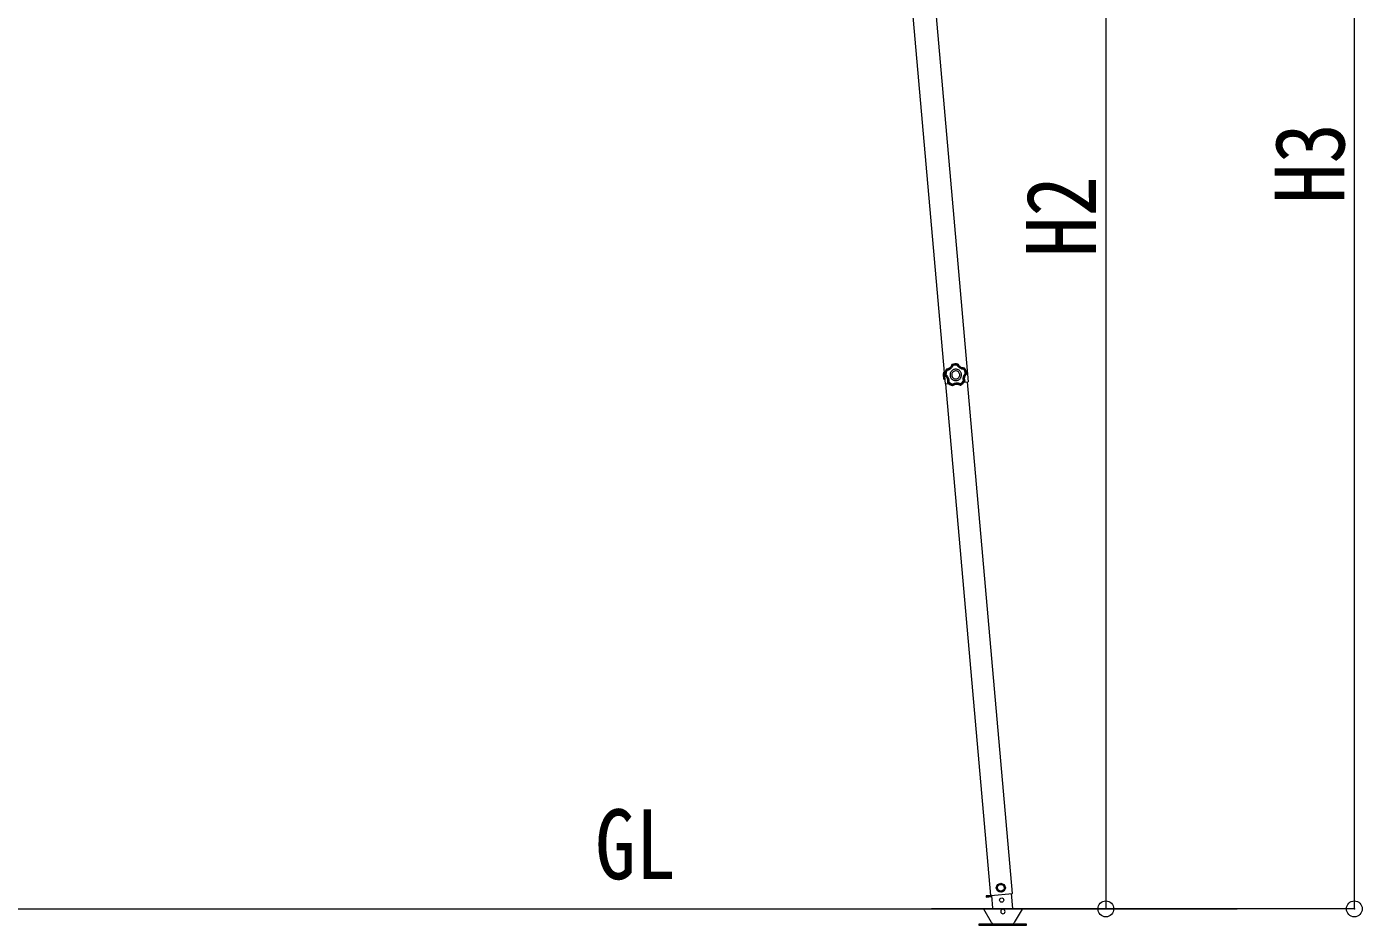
# Model space of a CAD drawing. Units: millimetres at full size, sheet at 1:30; details may follow other scales. Extents: x -8385 to 8479, y -5853 to 5787.
# Drawn here: x -5848 to -3327, y -728 to 969 of the extents above; entities that cross this region are included whole.
import ezdxf
from ezdxf.enums import TextEntityAlignment as Align

# ---------------------------------------------------------------- set-up
doc = ezdxf.new("R2010")
doc.units = ezdxf.units.MM
doc.header["$LTSCALE"] = 30
doc.header["$PDMODE"] = 32
doc.header["$PDSIZE"] = 30
for name, color, linetype, lineweight in [('0-0_0', 7, 'Continuous', 9), ('0-3_ELV2', 4, 'Continuous', 9), ('0-A_寸法', 6, 'Continuous', 9)]:
    doc.layers.add(name, color=color, linetype=linetype, lineweight=lineweight)
doc.styles.add('ＭＳ ゴシック', font='')
doc.styles.get('ＭＳ ゴシック').set_extended_font_data('MS Gothic')

msp = doc.modelspace()

# ---------------------------------------------------------------- linework, layer by layer
at = {"layer": '0-0_0'}
msp.add_line((-6699.85, -696.92), (-3563.36, -696.92), dxfattribs=at)
at = {"layer": '0-3_ELV2'}
for p, q in [((-4210.53, 1891.48), (-4070.65, 298.35)), ((-4254.36, 1887.63), (-4114.48, 294.5)), ((-4101.37, 331.39), (-4101.69, 331.06)), ((-4101.37, 331.39), (-4101.69, 331.06)), ((-4101.46, 330.75), (-4101.69, 331.06)), ((-4101.14, 331.08), (-4101.46, 330.75)), ((-4101.14, 331.08), (-4101.46, 330.75)), ((-4101.37, 331.39), (-4101.14, 331.08)), ((-4090.48, 331.83), (-4090.29, 332.17)), ((-4090.12, 331.54), (-4090.48, 331.83)), ((-4090.12, 331.54), (-4090.48, 331.83)), ((-4089.93, 331.88), (-4090.29, 332.17)), ((-4089.93, 331.88), (-4090.29, 332.17)), ((-4089.93, 331.88), (-4090.12, 331.54)), ((-4117.63, 316.47), (-4116.92, 316.52)), ((-4117.63, 316.47), (-4117.18, 309.99)), ((-4116.72, 303.5), (-4117.18, 309.99)), ((-4116.92, 316.52), (-4116.01, 303.55)), ((-4116.72, 303.5), (-4116.01, 303.55)), ((-4115.41, 311.09), (-4115.05, 311.21)), ((-4115.41, 311.09), (-4115.2, 310.68)), ((-4115.41, 311.09), (-4115.2, 310.68)), ((-4114.83, 310.81), (-4115.2, 310.68)), ((-4115.05, 311.21), (-4114.83, 310.81)), ((-4115.05, 311.21), (-4114.83, 310.81)), ((-4112.34, 322.12), (-4112.73, 321.87)), ((-4112.34, 322.12), (-4112.73, 321.87)), ((-4112.46, 321.59), (-4112.73, 321.87)), ((-4112.08, 321.84), (-4112.46, 321.58)), ((-4112.08, 321.84), (-4112.46, 321.59)), ((-4112.34, 322.12), (-4112.08, 321.84)), ((-4078.36, 324.2), (-4078.14, 324.51)), ((-4077.95, 324), (-4078.36, 324.2)), ((-4077.95, 324), (-4078.36, 324.2)), ((-4077.72, 324.32), (-4078.14, 324.51)), ((-4077.72, 324.32), (-4078.14, 324.51)), ((-4077.72, 324.32), (-4077.95, 324)), ((-4074.1, 313.66), (-4073.94, 314.09)), ((-4074.1, 313.66), (-4073.94, 314.09)), ((-4073.72, 313.58), (-4074.1, 313.66)), ((-4073.94, 314.09), (-4073.56, 314.01)), ((-4073.72, 313.58), (-4073.56, 314.01)), ((-4073.72, 313.58), (-4073.56, 314.01)), ((-4114.48, 294.5), (-4107.42, 295.12)), ((-4028.16, -671.5), (-4112.99, 294.63)), ((-4109.99, 297.79), (-4109.86, 297.35)), ((-4109.98, 297.79), (-4109.64, 297.95)), ((-4109.98, 297.79), (-4109.86, 297.35)), ((-4109.51, 297.51), (-4109.86, 297.35)), ((-4109.64, 297.96), (-4109.51, 297.51)), ((-4109.64, 297.95), (-4109.51, 297.51)), ((-4100.45, 291.85), (-4099.99, 291.93)), ((-4100.45, 291.85), (-4099.99, 291.93)), ((-4100.44, 291.46), (-4100.45, 291.85)), ((-4100.44, 291.46), (-4099.99, 291.54)), ((-4100.44, 291.46), (-4099.99, 291.54)), ((-4099.99, 291.93), (-4099.99, 291.54)), ((-4086.17, 292.9), (-4085.71, 292.88)), ((-4086.11, 292.51), (-4086.17, 292.9)), ((-4086.17, 292.9), (-4085.71, 292.88)), ((-4086.11, 292.51), (-4085.66, 292.49)), ((-4086.11, 292.51), (-4085.66, 292.49)), ((-4085.71, 292.88), (-4085.66, 292.49)), ((-4078.73, 297.64), (-4070.65, 298.35)), ((-4077.52, 299.75), (-4077.46, 300.21)), ((-4077.52, 299.75), (-4077.45, 300.21)), ((-4077.15, 299.64), (-4077.52, 299.75)), ((-4077.45, 300.21), (-4077.09, 300.09)), ((-4077.15, 299.64), (-4077.09, 300.09)), ((-4077.15, 299.64), (-4077.09, 300.09)), ((-3987.32, -667.91), (-4072.15, 298.22)), ((-4027.17, -671.7), (-4037.03, -672.57)), ((-4037.03, -672.57), (-4027.17, -671.71)), ((-4037.03, -672.57), (-4036.86, -674.56)), ((-4026.99, -673.7), (-4036.86, -674.56)), ((-4028.17, -671.49), (-3987.32, -667.92)), ((-4027.19, -671.41), (-4025.08, -695.58)), ((-3986.68, -696.25), (-3989.14, -668.08)), ((-4045.35, -695.92), (-3965.35, -695.92)), ((-4045.35, -696.92), (-4045.35, -695.92)), ((-4045.35, -696.92), (-3965.35, -696.92)), ((-4026.66, -722.92), (-4041.38, -697.42)), ((-3969.32, -697.42), (-3984.04, -722.92)), ((-3965.35, -695.92), (-3965.35, -696.92))]:
    msp.add_line(p, q, dxfattribs=at)
for points in [[(-4101.69, 331.06), (-4101.9, 330.42), (-4102.13, 329.79), (-4102.37, 329.26), (-4102.52, 328.96), (-4102.67, 328.66), (-4102.83, 328.36), (-4103.01, 328.07), (-4103.18, 327.79), (-4103.81, 326.9), (-4104.68, 325.89), (-4105.66, 324.98), (-4106.73, 324.17), (-4107.87, 323.49), (-4108.86, 323.03), (-4109.17, 322.9), (-4109.48, 322.78), (-4109.8, 322.67), (-4110.12, 322.57), (-4110.44, 322.48), (-4111.02, 322.34), (-4111.68, 322.21), (-4112.34, 322.12)], [(-4112.08, 321.84), (-4111.42, 321.93), (-4110.77, 322.06), (-4110.19, 322.2), (-4109.87, 322.29), (-4109.56, 322.39), (-4109.24, 322.5), (-4108.93, 322.61), (-4108.63, 322.74), (-4108.13, 322.96), (-4107.54, 323.26), (-4106.98, 323.58), (-4106.67, 323.78), (-4106.39, 323.96), (-4106.12, 324.15), (-4105.86, 324.35), (-4105.59, 324.55), (-4105.09, 324.98), (-4104.16, 325.91), (-4103.33, 326.94), (-4102.8, 327.74), (-4102.47, 328.31), (-4102.17, 328.9), (-4101.9, 329.5), (-4101.66, 330.12), (-4101.46, 330.75)], [(-4101.46, 330.75), (-4101.42, 330.72), (-4101.35, 330.67), (-4101.23, 330.58), (-4101.09, 330.47), (-4100.91, 330.33), (-4100.71, 330.18), (-4100.5, 330), (-4100.27, 329.82), (-4100.03, 329.62), (-4099.79, 329.41), (-4100.04, 328.76), (-4100.32, 328.13), (-4100.59, 327.57), (-4100.76, 327.27), (-4100.93, 326.96), (-4101.11, 326.66), (-4101.29, 326.37), (-4101.49, 326.08), (-4102.11, 325.24), (-4103.01, 324.21), (-4104.02, 323.26), (-4104.38, 322.96), (-4104.65, 322.75), (-4104.93, 322.54), (-4105.22, 322.34), (-4105.5, 322.14), (-4105.89, 321.9), (-4106.49, 321.55), (-4107.1, 321.23), (-4107.72, 320.95), (-4108.36, 320.69), (-4109.02, 320.46), (-4109.69, 320.26), (-4110.37, 320.1), (-4111.05, 319.96)], [(-4090.29, 332.17), (-4093.08, 332.54), (-4095.88, 332.53), (-4098.66, 332.15), (-4101.37, 331.39)], [(-4090.29, 332.17), (-4093.08, 332.54), (-4095.88, 332.53), (-4098.66, 332.15), (-4101.37, 331.39)], [(-4090.48, 331.83), (-4093.16, 332.17), (-4095.86, 332.16), (-4098.53, 331.79), (-4101.14, 331.08)], [(-4101.14, 331.08), (-4101.11, 331.05), (-4101.05, 330.98), (-4100.96, 330.87), (-4100.84, 330.72), (-4100.7, 330.55), (-4100.53, 330.36), (-4100.36, 330.14), (-4100.17, 329.91), (-4099.98, 329.67), (-4099.79, 329.41)], [(-4091.59, 329.99), (-4095.72, 330.16), (-4099.79, 329.41)], [(-4090.48, 331.83), (-4090.5, 331.79), (-4090.55, 331.71), (-4090.63, 331.59), (-4090.73, 331.43), (-4090.85, 331.24), (-4090.98, 331.02), (-4091.12, 330.79), (-4091.27, 330.53), (-4091.43, 330.26), (-4091.59, 329.99)], [(-4090.12, 331.54), (-4090.15, 331.51), (-4090.21, 331.45), (-4090.32, 331.34), (-4090.44, 331.21), (-4090.6, 331.05), (-4090.77, 330.87), (-4090.96, 330.67), (-4091.17, 330.45), (-4091.37, 330.22), (-4091.59, 329.99)], [(-4078.36, 324.2), (-4078.38, 324.16), (-4078.41, 324.07), (-4078.45, 323.93), (-4078.51, 323.76), (-4078.59, 323.55), (-4078.68, 323.31), (-4078.77, 323.05), (-4078.88, 322.78), (-4079, 322.49), (-4079.12, 322.2), (-4079.82, 322.23), (-4080.52, 322.3), (-4081.21, 322.41), (-4081.9, 322.55), (-4082.59, 322.72), (-4083.59, 323.03), (-4084.87, 323.56), (-4086.1, 324.21), (-4086.62, 324.54), (-4086.92, 324.73), (-4087.21, 324.93), (-4087.49, 325.14), (-4087.76, 325.36), (-4088.1, 325.63), (-4088.62, 326.1), (-4089.12, 326.58), (-4089.59, 327.1), (-4090.05, 327.63), (-4090.47, 328.19), (-4090.87, 328.77), (-4091.24, 329.37), (-4091.59, 329.99)], [(-4090.12, 331.54), (-4089.83, 330.95), (-4089.5, 330.37), (-4089.15, 329.8), (-4088.77, 329.26), (-4088.36, 328.74), (-4087.93, 328.24), (-4087.47, 327.77), (-4086.99, 327.32), (-4086.66, 327.04), (-4086.4, 326.83), (-4086.13, 326.63), (-4085.86, 326.44), (-4085.59, 326.25), (-4085.21, 326.02), (-4084.06, 325.39), (-4082.84, 324.89), (-4081.9, 324.61), (-4081.58, 324.53), (-4081.25, 324.45), (-4080.93, 324.39), (-4080.6, 324.34), (-4080.27, 324.29), (-4079.69, 324.23), (-4079.03, 324.2), (-4078.36, 324.2)], [(-4078.14, 324.51), (-4078.81, 324.51), (-4079.48, 324.54), (-4080.06, 324.6), (-4080.39, 324.65), (-4080.73, 324.7), (-4081.06, 324.77), (-4081.38, 324.84), (-4081.71, 324.92), (-4082.75, 325.24), (-4083.98, 325.76), (-4085.15, 326.41), (-4086.25, 327.18), (-4087.25, 328.05), (-4087.99, 328.85), (-4088.21, 329.1), (-4088.42, 329.37), (-4088.62, 329.64), (-4088.82, 329.91), (-4089, 330.19), (-4089.31, 330.69), (-4089.64, 331.28), (-4089.93, 331.88)], [(-4112.73, 321.87), (-4113.94, 319.33), (-4114.8, 316.66), (-4115.29, 313.9), (-4115.42, 311.09)], [(-4112.73, 321.87), (-4113.94, 319.33), (-4114.8, 316.66), (-4115.29, 313.9), (-4115.41, 311.09)], [(-4115.2, 310.68), (-4114.65, 310.29), (-4114.13, 309.87), (-4113.69, 309.48), (-4113.45, 309.25), (-4113.21, 309.01), (-4112.98, 308.76), (-4112.76, 308.51), (-4112.54, 308.25), (-4111.89, 307.38), (-4111.21, 306.24), (-4110.64, 305.03), (-4110.2, 303.76), (-4109.91, 302.46), (-4109.77, 301.39), (-4109.74, 301.05), (-4109.73, 300.71), (-4109.72, 300.38), (-4109.73, 300.04), (-4109.74, 299.71), (-4109.78, 299.12), (-4109.87, 298.45), (-4109.99, 297.79)], [(-4112.46, 321.58), (-4113.61, 319.14), (-4114.44, 316.57), (-4114.92, 313.92), (-4115.05, 311.21)], [(-4115.05, 311.21), (-4115, 311.23), (-4114.92, 311.27), (-4114.78, 311.32), (-4114.61, 311.39), (-4114.4, 311.47), (-4114.17, 311.57), (-4113.91, 311.66), (-4113.63, 311.77), (-4113.34, 311.88), (-4113.04, 311.98)], [(-4114.83, 310.81), (-4114.79, 310.83), (-4114.71, 310.89), (-4114.6, 310.97), (-4114.45, 311.07), (-4114.26, 311.2), (-4114.05, 311.34), (-4113.82, 311.49), (-4113.57, 311.65), (-4113.31, 311.82), (-4113.04, 311.98), (-4112.5, 311.54), (-4111.98, 311.08), (-4111.54, 310.65), (-4111.3, 310.4), (-4111.06, 310.14), (-4110.83, 309.88), (-4110.61, 309.61), (-4110.4, 309.34), (-4109.79, 308.49), (-4109.08, 307.31), (-4108.49, 306.06), (-4108.32, 305.62), (-4108.2, 305.3), (-4108.09, 304.97), (-4107.99, 304.63), (-4107.89, 304.3), (-4107.78, 303.86), (-4107.63, 303.18), (-4107.52, 302.5), (-4107.44, 301.82), (-4107.39, 301.13), (-4107.38, 300.44), (-4107.4, 299.74), (-4107.45, 299.04), (-4107.53, 298.35)], [(-4109.64, 297.95), (-4109.52, 298.61), (-4109.44, 299.27), (-4109.4, 299.86), (-4109.38, 300.19), (-4109.38, 300.52), (-4109.39, 300.85), (-4109.4, 301.18), (-4109.42, 301.51), (-4109.48, 302.06), (-4109.58, 302.7), (-4109.71, 303.35), (-4109.8, 303.7), (-4109.89, 304.02), (-4109.99, 304.33), (-4110.1, 304.65), (-4110.21, 304.96), (-4110.47, 305.57), (-4111.06, 306.74), (-4111.78, 307.85), (-4112.38, 308.6), (-4112.82, 309.09), (-4113.29, 309.56), (-4113.78, 310), (-4114.29, 310.42), (-4114.83, 310.81)], [(-4112.46, 321.58), (-4112.45, 321.57), (-4112.43, 321.55), (-4112.41, 321.53), (-4112.38, 321.49), (-4112.35, 321.45), (-4112.3, 321.4), (-4112.25, 321.34), (-4112.2, 321.27), (-4112.14, 321.2), (-4112.07, 321.12), (-4111.99, 321.03), (-4111.84, 320.85), (-4111.67, 320.66), (-4111.53, 320.5), (-4111.44, 320.39), (-4111.35, 320.29), (-4111.25, 320.18), (-4111.15, 320.07), (-4111.05, 319.96), (-4112.49, 316.08), (-4113.04, 311.98)], [(-4112.08, 321.84), (-4112.07, 321.83), (-4112.06, 321.8), (-4112.04, 321.77), (-4112.02, 321.73), (-4112, 321.68), (-4111.97, 321.62), (-4111.93, 321.56), (-4111.89, 321.48), (-4111.85, 321.4), (-4111.8, 321.31), (-4111.75, 321.2), (-4111.63, 320.99), (-4111.51, 320.77), (-4111.41, 320.58), (-4111.34, 320.46), (-4111.27, 320.34), (-4111.2, 320.21), (-4111.13, 320.09), (-4111.05, 319.96)], [(-4083.65, 312.33), (-4083.78, 313.43), (-4084.02, 314.49), (-4084.36, 315.5), (-4084.79, 316.46), (-4085.31, 317.37), (-4085.91, 318.22), (-4086.59, 319.01), (-4087.34, 319.73), (-4088.15, 320.37), (-4089.02, 320.93), (-4089.95, 321.41), (-4090.92, 321.79), (-4091.94, 322.09), (-4092.99, 322.28), (-4094.07, 322.37), (-4095.17, 322.35), (-4096.27, 322.22), (-4097.33, 321.98), (-4098.34, 321.64), (-4099.31, 321.21), (-4100.22, 320.69), (-4101.07, 320.09), (-4101.85, 319.41), (-4102.57, 318.66), (-4103.21, 317.85), (-4103.77, 316.98), (-4104.25, 316.05), (-4104.64, 315.08), (-4104.93, 314.06), (-4105.12, 313.01), (-4105.21, 311.93), (-4105.19, 310.82), (-4105.06, 309.73), (-4104.82, 308.67), (-4104.48, 307.66), (-4104.05, 306.69), (-4103.53, 305.78), (-4102.93, 304.93), (-4102.25, 304.15)], [(-4102.25, 304.15), (-4101.5, 303.43), (-4100.69, 302.79), (-4099.82, 302.23), (-4098.89, 301.75), (-4097.92, 301.36), (-4096.9, 301.07), (-4095.85, 300.88), (-4094.77, 300.79), (-4093.67, 300.81), (-4092.57, 300.94), (-4091.51, 301.18), (-4090.5, 301.52), (-4089.53, 301.95), (-4088.62, 302.47), (-4087.77, 303.07), (-4086.99, 303.75), (-4086.27, 304.5), (-4085.63, 305.31), (-4085.07, 306.18), (-4084.59, 307.11), (-4084.2, 308.08), (-4083.91, 309.09), (-4083.72, 310.15), (-4083.63, 311.23), (-4083.65, 312.33)], [(-4077.46, 300.21), (-4077.5, 300.21), (-4077.59, 300.21), (-4077.74, 300.21), (-4077.92, 300.22), (-4078.14, 300.22), (-4078.4, 300.23), (-4078.67, 300.24), (-4078.97, 300.26), (-4079.28, 300.28), (-4079.59, 300.3), (-4079.77, 300.98), (-4079.92, 301.67), (-4080.04, 302.37), (-4080.12, 303.07), (-4080.17, 303.77), (-4080.18, 304.81), (-4080.07, 306.2), (-4079.83, 307.57), (-4079.69, 308.17), (-4079.59, 308.51), (-4079.49, 308.84), (-4079.38, 309.18), (-4079.26, 309.51), (-4079.1, 309.91), (-4078.82, 310.55), (-4078.51, 311.17), (-4078.17, 311.78), (-4077.8, 312.38), (-4077.4, 312.96), (-4076.97, 313.52), (-4076.52, 314.06), (-4076.04, 314.57)], [(-4077.95, 324), (-4077.97, 323.96), (-4078.02, 323.88), (-4078.1, 323.76), (-4078.19, 323.6), (-4078.31, 323.41), (-4078.45, 323.2), (-4078.6, 322.96), (-4078.76, 322.72), (-4078.94, 322.46), (-4079.12, 322.2)], [(-4076.04, 314.57), (-4077.15, 318.56), (-4079.12, 322.2)], [(-4074.1, 313.66), (-4074.58, 313.19), (-4075.03, 312.71), (-4075.46, 312.2), (-4075.86, 311.67), (-4076.23, 311.12), (-4076.57, 310.55), (-4076.87, 309.97), (-4077.15, 309.38), (-4077.32, 308.97), (-4077.43, 308.66), (-4077.54, 308.35), (-4077.64, 308.03), (-4077.74, 307.71), (-4077.84, 307.29), (-4078.08, 305.99), (-4078.18, 304.68), (-4078.16, 303.7), (-4078.14, 303.36), (-4078.1, 303.03), (-4078.06, 302.7), (-4078.01, 302.38), (-4077.96, 302.05), (-4077.83, 301.48), (-4077.66, 300.84), (-4077.45, 300.21)], [(-4073.94, 314.09), (-4074.45, 316.75), (-4075.29, 319.31), (-4076.46, 321.73), (-4077.95, 324)], [(-4077.09, 300.09), (-4077.3, 300.73), (-4077.47, 301.38), (-4077.59, 301.95), (-4077.65, 302.28), (-4077.7, 302.61), (-4077.75, 302.94), (-4077.78, 303.28), (-4077.8, 303.62), (-4077.81, 304.7), (-4077.7, 306.03), (-4077.45, 307.34), (-4077.06, 308.63), (-4076.53, 309.85), (-4076.01, 310.8), (-4075.83, 311.09), (-4075.65, 311.37), (-4075.45, 311.64), (-4075.25, 311.91), (-4075.05, 312.18), (-4074.67, 312.63), (-4074.21, 313.12), (-4073.72, 313.58)], [(-4073.56, 314.01), (-4074.07, 316.78), (-4074.95, 319.45), (-4076.17, 321.97), (-4077.72, 324.32)], [(-4073.56, 314.01), (-4074.07, 316.78), (-4074.95, 319.44), (-4076.17, 321.97), (-4077.72, 324.32)], [(-4073.94, 314.09), (-4073.99, 314.1), (-4074.08, 314.12), (-4074.22, 314.16), (-4074.4, 314.2), (-4074.61, 314.26), (-4074.86, 314.31), (-4075.13, 314.38), (-4075.42, 314.44), (-4075.72, 314.51), (-4076.04, 314.57)], [(-4074.1, 313.66), (-4074.14, 313.68), (-4074.23, 313.72), (-4074.35, 313.78), (-4074.52, 313.87), (-4074.72, 313.96), (-4074.94, 314.07), (-4075.19, 314.19), (-4075.46, 314.32), (-4075.75, 314.44), (-4076.04, 314.57)], [(-4109.86, 297.35), (-4107.82, 295.41), (-4105.55, 293.77), (-4103.08, 292.44), (-4100.44, 291.46)], [(-4109.86, 297.35), (-4107.82, 295.41), (-4105.55, 293.77), (-4103.08, 292.45), (-4100.44, 291.46)], [(-4109.64, 297.96), (-4109.59, 297.96), (-4109.5, 297.98), (-4109.36, 298), (-4109.18, 298.03), (-4108.96, 298.07), (-4108.71, 298.11), (-4108.44, 298.16), (-4108.15, 298.22), (-4107.84, 298.28), (-4107.53, 298.35)], [(-4109.51, 297.51), (-4109.47, 297.53), (-4109.38, 297.56), (-4109.25, 297.62), (-4109.07, 297.69), (-4108.87, 297.77), (-4108.63, 297.87), (-4108.38, 297.98), (-4108.11, 298.09), (-4107.82, 298.22), (-4107.53, 298.35)], [(-4109.51, 297.51), (-4107.54, 295.66), (-4105.35, 294.08), (-4102.98, 292.81), (-4100.45, 291.85)], [(-4107.53, 298.35), (-4104.29, 295.78), (-4100.56, 293.99)], [(-4099.99, 291.93), (-4100.01, 291.97), (-4100.03, 292.06), (-4100.08, 292.2), (-4100.13, 292.38), (-4100.19, 292.59), (-4100.26, 292.83), (-4100.33, 293.1), (-4100.41, 293.39), (-4100.48, 293.69), (-4100.56, 293.99), (-4099.97, 294.38), (-4099.36, 294.73), (-4098.74, 295.05), (-4098.1, 295.35), (-4097.44, 295.61), (-4096.45, 295.94), (-4095.1, 296.27), (-4093.72, 296.47), (-4093.11, 296.51), (-4092.76, 296.53), (-4092.41, 296.53), (-4092.05, 296.53), (-4091.7, 296.52), (-4091.27, 296.49), (-4090.58, 296.42), (-4089.89, 296.32), (-4089.2, 296.19), (-4088.52, 296.02), (-4087.85, 295.82), (-4087.18, 295.58), (-4086.53, 295.32), (-4085.89, 295.02)], [(-4100.45, 291.85), (-4100.45, 291.89), (-4100.46, 291.99), (-4100.47, 292.13), (-4100.48, 292.32), (-4100.49, 292.54), (-4100.51, 292.79), (-4100.52, 293.07), (-4100.54, 293.37), (-4100.55, 293.68), (-4100.56, 293.99)], [(-4086.17, 292.9), (-4086.75, 293.21), (-4087.35, 293.49), (-4087.97, 293.74), (-4088.6, 293.95), (-4089.23, 294.14), (-4089.88, 294.28), (-4090.52, 294.4), (-4091.18, 294.47), (-4091.61, 294.51), (-4091.94, 294.52), (-4092.27, 294.53), (-4092.61, 294.53), (-4092.94, 294.52), (-4093.38, 294.49), (-4094.68, 294.31), (-4095.96, 294), (-4096.89, 293.68), (-4097.2, 293.55), (-4097.5, 293.42), (-4097.81, 293.28), (-4098.1, 293.13), (-4098.39, 292.98), (-4098.9, 292.68), (-4099.46, 292.32), (-4099.99, 291.93)], [(-4099.99, 291.54), (-4099.45, 291.94), (-4098.88, 292.31), (-4098.38, 292.6), (-4098.08, 292.76), (-4097.78, 292.91), (-4097.48, 293.05), (-4097.17, 293.19), (-4096.86, 293.31), (-4095.83, 293.66), (-4094.53, 293.97), (-4093.2, 294.13), (-4091.86, 294.15), (-4090.54, 294.03), (-4089.47, 293.83), (-4089.14, 293.75), (-4088.82, 293.66), (-4088.5, 293.56), (-4088.18, 293.45), (-4087.86, 293.34), (-4087.32, 293.12), (-4086.71, 292.83), (-4086.11, 292.51)], [(-4086.17, 292.9), (-4086.16, 292.94), (-4086.14, 293.03), (-4086.12, 293.18), (-4086.09, 293.36), (-4086.06, 293.58), (-4086.03, 293.83), (-4085.99, 294.1), (-4085.96, 294.4), (-4085.92, 294.7), (-4085.89, 295.02)], [(-4085.89, 295.02), (-4082.45, 297.31), (-4079.59, 300.3)], [(-4085.71, 292.88), (-4085.71, 292.92), (-4085.72, 293.02), (-4085.72, 293.16), (-4085.74, 293.35), (-4085.75, 293.57), (-4085.77, 293.82), (-4085.8, 294.1), (-4085.83, 294.39), (-4085.86, 294.7), (-4085.89, 295.02)], [(-4085.71, 292.88), (-4083.33, 294.18), (-4081.16, 295.78), (-4079.21, 297.64), (-4077.52, 299.75)], [(-4085.66, 292.49), (-4083.18, 293.84), (-4080.92, 295.49), (-4078.9, 297.43), (-4077.15, 299.64)], [(-4085.66, 292.49), (-4083.18, 293.84), (-4080.92, 295.49), (-4078.9, 297.43), (-4077.14, 299.63)], [(-4077.52, 299.75), (-4077.56, 299.76), (-4077.65, 299.78), (-4077.79, 299.82), (-4077.97, 299.86), (-4078.19, 299.92), (-4078.43, 299.98), (-4078.7, 300.05), (-4078.99, 300.13), (-4079.29, 300.21), (-4079.59, 300.3)], [(-4037.03, -672.57), (-4036.86, -674.56), (-4027, -673.7)]]:
    msp.add_lwpolyline(points, dxfattribs=at)
for points in [[(-4086.93, 312.1), (-4087.19, 313.6), (-4087.73, 314.97), (-4088.51, 316.2), (-4089.5, 317.24), (-4090.67, 318.08), (-4091.99, 318.68), (-4093.42, 319.02), (-4094.94, 319.06), (-4096.44, 318.81), (-4097.82, 318.27), (-4099.04, 317.49), (-4100.08, 316.5), (-4100.92, 315.33), (-4101.52, 314.01), (-4101.86, 312.57), (-4101.9, 311.05), (-4101.65, 309.56), (-4101.11, 308.18), (-4100.33, 306.96), (-4099.34, 305.92), (-4098.17, 305.08), (-4096.85, 304.48), (-4095.42, 304.14), (-4093.9, 304.09), (-4092.4, 304.35), (-4091.02, 304.89), (-4089.8, 305.66), (-4088.76, 306.66), (-4087.92, 307.83), (-4087.32, 309.15), (-4086.98, 310.58)], [(-4009.94, -649.64), (-4016.09, -653.95), (-4015.43, -661.43), (-4008.63, -664.6), (-4002.48, -660.29), (-4003.14, -652.82)], [(-3960.6, -727.92), (-3960.6, -725.92), (-4050.6, -725.92), (-4050.6, -727.92)]]:
    msp.add_lwpolyline(points, close=True, dxfattribs=at)
for centre, radius in [((-4009.28, -657.12), 8.5), ((-4009.28, -657.12), 7.7), ((-4009.28, -657.12), 6.5), ((-4007.64, -680.34), 4)]:
    msp.add_circle(centre, radius, dxfattribs=at)
for centre, radius, start, end in [((-4098.31, 311.31), 20, 165.03443, 202.96557), ((-4042.24, -697.92), 1, 30, 90), ((-4005.35, -701.92), 4.25, 183.37229, 176.62771), ((-3968.45, -697.92), 1, 90, 150), ((-4021.46, -719.92), 6, 210, 270), ((-3989.23, -719.92), 6, 270, 330)]:
    msp.add_arc(centre, radius, start, end, dxfattribs=at)
at = {"layer": '0-A_寸法'}
for p, q in [((-3342.01, -696.92), (-3342.01, 2116.08)), ((-3811.02, 1915.68), (-3811.02, -696.92)), ((-3811.02, -696.92), (-4139.85, -696.92)), ((-3342.01, -696.92), (-3811.02, -696.92))]:
    msp.add_line(p, q, dxfattribs=at)
for p in [(-3811.02, -696.92), (-3342.01, -696.92)]:
    msp.add_point(p, dxfattribs=at)

# ---------------------------------------------------------------- texts
at = {"layer": '0-0_0', "style": 'ＭＳ ゴシック', "width": 0.85}
msp.add_text('GL', height=132, dxfattribs=at).set_placement((-4775.15, -680.36), align=Align.BOTTOM_LEFT)
at = {"layer": '0-A_寸法', "color": 7, "style": 'ＭＳ ゴシック', "width": 0.85}
for s, p in [('H3', (-3321.01, 634.58)), ('H2', (-3790.02, 534.38))]:
    msp.add_text(s, height=132, rotation=90, dxfattribs=at).set_placement(p, align=Align.BOTTOM_LEFT)

doc.saveas('drawing.dxf')
